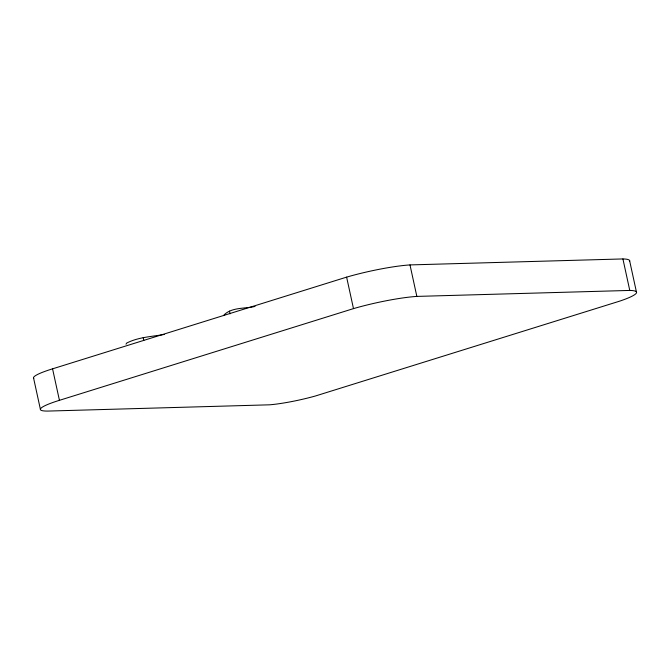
<?xml version="1.0" encoding="UTF-8"?>
<svg xmlns="http://www.w3.org/2000/svg" width="670" height="670" viewBox="0 0 670 670"><rect width="100%" height="100%" fill="white"/><g stroke="black" fill="none" stroke-linecap="round" stroke-linejoin="round"><path stroke-width="1" d="M126.027 344.213L126.588 343.124C138.221 337.127 151.571 336.658 164.217 334.456M223.42 315.637C230.924 306.977 244.759 308.895 255.035 306.441M33.751 378.45A45.652 5.879 -12.3 0 1 52.562 368.835L346.616 277.129A52.235 6.725 -12.3 0 1 409.99 264.918L622.916 258.938A52.235 6.725 -12.3 0 1 629.632 261.233M629.775 290.428A52.235 6.725 -12.3 0 1 619.641 301.148L315.495 395.97A41.038 5.285 -12.3 0 1 269.583 404.814L49.287 411.037A45.652 5.879 -12.3 0 1 59.429 400.325L353.484 308.619A52.235 6.725 -12.3 0 1 416.849 296.408L629.775 290.428L622.916 258.938M629.566 260.471L636.433 291.961M409.99 264.918L416.849 296.408M346.616 277.129L353.484 308.619M229.467 311.14L230.053 313.836M143.213 337.621L143.799 340.327M52.562 368.835L59.429 400.325M33.5 377.696L40.368 409.186"/></g></svg>
